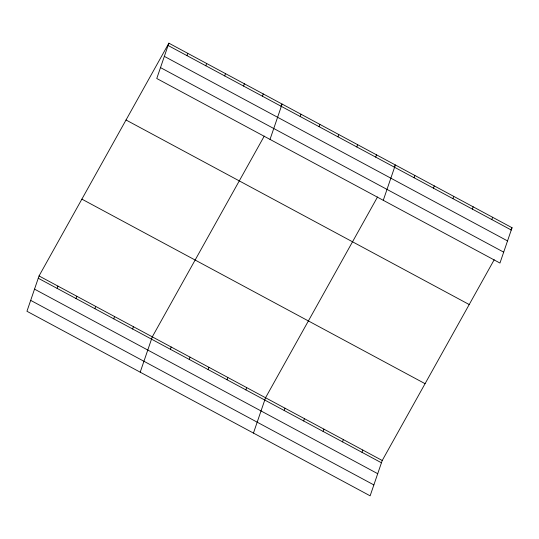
<?xml version="1.0" encoding="UTF-8"?>
<svg xmlns="http://www.w3.org/2000/svg" width="539" height="539" viewBox="0 0 539 539"><rect width="100%" height="100%" fill="white"/><g stroke="black" fill="none" stroke-linecap="round" stroke-linejoin="round"><path stroke-width="0.81" d="M168.869 43.174L156.768 78.505L499.956 263.052L512.05 227.727L168.869 43.174L39.044 275.948L26.95 311.272L370.131 495.826L382.232 460.495L494.202 259.731M57.134 288.392L57.922 286.094M76.012 298.539L76.794 296.248M94.884 308.692L95.672 306.395M186.959 55.618L187.74 53.327M113.763 318.839L114.544 316.548M205.831 65.771L206.619 63.474M132.634 328.992L133.423 326.695M224.709 75.918L225.491 73.627M140.201 372.179L152.294 336.848L264.265 136.084M243.581 86.072L244.369 83.774M170.385 349.292L171.173 346.995M262.459 96.218L263.241 93.927M189.263 359.439L190.045 357.148M270.019 139.406L282.119 104.074L280.927 106.21M208.135 369.592L208.923 367.295M300.21 116.518L300.991 114.228M227.013 379.746L227.795 377.448M319.081 126.672L319.87 124.374M245.885 389.892L246.673 387.595M337.96 136.818L338.741 134.528M253.451 433.08L265.545 397.748L377.516 196.984M356.831 146.972L357.62 144.674M284.208 410.502L284.996 408.205M375.71 157.118L376.491 154.828M303.652 420.959L304.441 418.662M383.269 200.306L395.37 164.974L394.177 167.11M323.104 431.416L323.885 429.125M414.026 177.729L414.814 175.438M342.548 441.872L343.336 439.581M433.477 188.185L434.259 185.894M361.999 452.336L362.781 450.038M452.922 198.648L453.71 196.351M472.373 209.105L473.154 206.808M491.817 219.562L492.606 217.264M510.857 229.857L512.05 227.727M168.08 45.471L511.262 230.018M164.348 56.373L507.529 240.92M160.501 67.604L503.689 252.151M126.025 119.988L469.206 304.542M81.888 199.134L425.069 383.68M39.044 275.948L382.232 460.495M38.262 278.239L381.444 462.792M34.53 289.14L377.711 473.693M30.683 300.371L373.864 484.925"/></g></svg>
